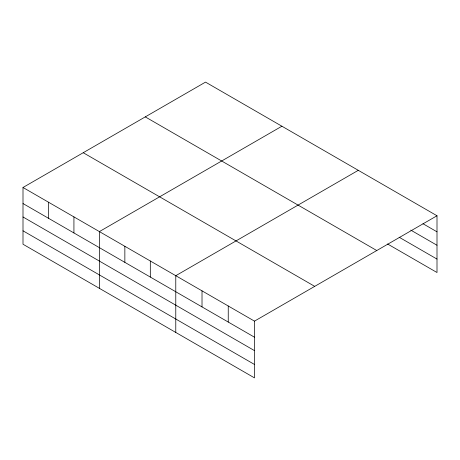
<?xml version="1.0" encoding="UTF-8"?>
<svg xmlns="http://www.w3.org/2000/svg" width="460" height="460" viewBox="0 0 460 460"><rect width="100%" height="100%" fill="white"/><g stroke="black" fill="none" stroke-linecap="round" stroke-linejoin="round"><path stroke-width="0.69" d="M23 187.49L254.483 321.137L254.483 377.884L23 244.237L23 187.49L205.516 82.116L437 215.763L437 272.51L387.579 243.978M281.905 126.218L99.389 231.593L99.389 288.339M358.294 170.321L175.777 275.695L175.777 332.442M254.483 321.137L437 215.763M422.97 223.721L437 231.823M410.763 230.103L437 245.249M399.171 237.245L437 259.083M145.285 116.892L376.769 250.539M83.231 152.72L314.715 286.361M23 203.55L254.483 337.197M23 216.976L254.483 350.623M23 230.811L254.483 364.458M228.246 305.992L228.246 322.052M202.015 290.846L202.015 306.906M150.316 260.998L150.316 277.058M124.855 246.295L124.855 262.355M73.928 216.896L73.928 232.955M48.461 202.193L48.461 218.253"/></g></svg>
